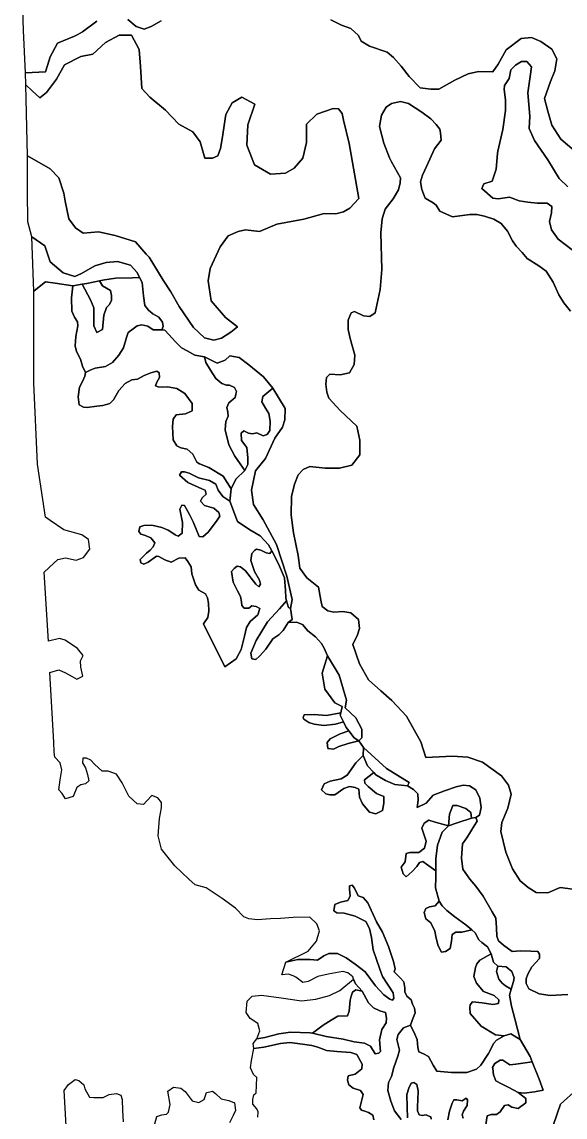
# Model space of a CAD drawing. Header units: inches. Extents: x 288635 to 1232953, y 676945 to 1655780.
# Drawn here: x 332240 to 344270, y 888634 to 912889 of the extents above; entities that cross this region are included whole.
import ezdxf

# ---------------------------------------------------------------- set-up
doc = ezdxf.new("R2010")
doc.units = ezdxf.units.IN
doc.header["$MEASUREMENT"] = 0

msp = doc.modelspace()

# ---------------------------------------------------------------- linework, layer by layer
at = {"color": 1}
for points in [[(333897.1135, 912906.8504), (333579.6129, 912671.8999), (333475.5409, 912610.2276), (333408.1626, 912570.2997), (333027.1618, 912417.8994), (332866.2948, 912115.2155), (332807.028, 911920.4818), (332764.6946, 911785.0148), (332322.3104, 911757.4981), (332278.0837, 912699.1952), (332239.7602, 913859.3523)], [(344327.9748, 891348.7134), (343941.894, 891323.3133), (343692.9735, 891363.9534), (343464.373, 891470.6336), (343408.4929, 891592.5539), (343408.4929, 891694.1541), (343444.053, 891800.8343), (343530.4132, 891963.3946), (343703.1335, 892146.275), (343703.1335, 892242.7952), (343667.5734, 892303.7553), (343510.0931, 892308.8353), (343276.4127, 892313.9153), (343098.6123, 892303.7553), (342905.5719, 892440.9155), (342793.8117, 892537.4357), (342758.2516, 892639.0359), (342748.0916, 892821.9163), (342732.8516, 893040.3567), (342651.5714, 893182.597), (342453.451, 893528.0377), (342295.9707, 893751.5582), (342158.8104, 893903.9585), (342006.4101, 894122.3989), (341975.9301, 894371.3194), (342001.3301, 894686.28), (342092.7703, 894818.3603), (342255.3306, 895082.5208), (342326.4508, 895189.201), (342295.9707, 895265.4012), (342373.3366, 895317.1563), (342411.4367, 895488.6067), (342382.8616, 895694.9821), (342290.7864, 895879.1325), (342154.2612, 895968.0326), (342014.5609, 895983.9077), (341858.9856, 895945.8076), (341598.635, 895860.0824), (341347.8095, 895764.8322), (341192.2342, 895583.8569), (340995.4106, 895491.9083), (341014.2732, 895650.6709), (341006.3357, 895793.5462), (340911.0855, 895886.1505), (340779.2172, 895971.0464), (340816.259, 896045.1298), (340316.1955, 896357.3388), (339805.5486, 896817.7147), (339702.4668, 896970.0092), (339771.2586, 897033.5093), (339765.9669, 897224.0097), (339633.675, 897478.0102), (339400.8412, 897694.969), (339427.2995, 897864.3026), (339263.2575, 898419.9288), (339009.257, 898848.5546), (338935.1732, 899020.7638), (338878.0231, 899122.364), (338744.6728, 899268.4143), (338573.2225, 899401.7645), (338452.5723, 899541.4648), (338319.222, 899592.2649), (338136.8347, 899587.7057), (338222.5599, 899657.5558), (338190.5287, 899893.809), (338226.0888, 900097.0094), (338104.1686, 900615.1705), (337875.5681, 901316.2119), (337580.9275, 901864.853), (337367.5671, 902200.1337), (337326.927, 902515.0943), (337416.1468, 902946.6464), (337631.7276, 903221.2157), (337840.008, 903673.3366), (338012.7284, 903917.1771), (338063.5285, 904074.6574), (338068.6085, 904323.5779), (337794.2879, 904775.6988), (337590.131, 905026.0536), (337268.397, 905296.9875), (337051.6296, 905453.957), (336845.0628, 905491.7212), (336743.4626, 905398.5877), (336565.6622, 905330.8542), (336285.7207, 905470.6477), (336069.8203, 905508.7478), (335902.18, 905604.4213), (335770.8405, 905670.1439), (335638.5486, 905802.4359), (335495.6733, 905963.832), (335408.3607, 906059.0822), (335342.2147, 906067.0197), (335371.8481, 906145.7599), (335354.9147, 906238.8934), (335274.4812, 906348.9603), (335143.2476, 906425.1604), (335041.6474, 906501.3606), (334965.4473, 906607.1941), (334935.8139, 906818.8612), (334906.1805, 907119.4285), (334844.4954, 907227.227), (334793.9537, 907338.4188), (334716.5649, 907421.2597), (334716.5552, 907421.2701), (334641.295, 907501.5476), (334357.0157, 907583.5258), (334107.8939, 907557.4277), (333853.8934, 907486.3076), (333559.2528, 907318.6672), (333411.9325, 907252.6271), (333152.852, 907328.8272), (332863.2914, 907577.7477), (332746.4512, 907928.2684), (332456.8906, 908131.4688), (332372.7822, 908459.3153), (332362.6221, 909134.9567), (332362.6221, 909622.6376), (332364.339, 909920.4693), (332862.18, 909635.9888), (333055.2204, 909437.8684), (333166.9806, 909092.4277), (333200.8472, 908921.5551), (333278.7408, 908528.5466), (333426.0611, 908325.3462), (333593.7015, 908213.5859), (333934.0621, 908238.986), (334304.9029, 908157.7058), (334757.0238, 908015.4655), (334992.5567, 907747.9962), (335056.7444, 907675.1049), (335366.625, 907172.1839), (335539.3454, 906908.0233), (335723.4132, 906589.1916), (336042.2664, 906120.6218), (336286.1068, 905892.0213), (336489.3073, 905841.2212), (336656.9476, 905886.9413), (336865.228, 906019.0215), (337012.5483, 906135.8618), (336748.3878, 906344.1422), (336433.7285, 906710.883), (336367.387, 907156.9438), (336408.0271, 907426.1844), (336631.5475, 907908.7853), (336809.3479, 908147.5458), (337027.7883, 908244.066), (337190.3487, 908284.7061), (337500.2293, 908249.146), (337886.31, 908406.6263), (338485.7512, 908523.4666), (338932.7921, 908645.3868), (339191.8727, 908640.3068), (339359.513, 908680.9469), (339501.7533, 908767.307), (339704.9537, 908980.6675), (339486.5132, 910194.7899), (339359.513, 910712.9509), (339334.1129, 910860.2712), (339252.8328, 910966.9514), (339130.6249, 910973.3129), (338770.2318, 910845.0312), (338541.6314, 910621.5108), (338546.7114, 910215.1099), (338460.3512, 909869.6692), (338267.3108, 909646.1488), (338079.3504, 909539.4686), (337749.1498, 909519.1485), (337393.5491, 909722.349), (337220.8287, 910159.2298), (337241.1488, 910611.3507), (337398.6291, 911063.4716), (337114.1485, 911220.952), (336895.7081, 911093.9517), (336758.5478, 910834.8712), (336677.2676, 910301.4701), (336636.6275, 910083.0297), (336575.6674, 909925.5494), (336463.9072, 909874.7493), (336291.1869, 909869.6692), (336184.5066, 910235.43), (336021.9463, 910453.8704), (335717.1457, 910621.5108), (335417.4251, 910931.3914), (335071.9844, 911220.952), (334894.1841, 911413.9923), (334863.704, 911901.6733), (334838.3039, 912277.5941), (334670.6636, 912592.5547), (334396.3431, 912597.6347), (334091.2593, 912434.9733), (333812.1419, 912170.9139), (333547.9814, 912125.1938), (333184.172, 911937.2256), (333004.4203, 911622.2728), (332780.8998, 911322.5522), (332633.5795, 911210.7919), (332467.7854, 911365.5331), (332328.7789, 911495.2725), (332322.3104, 911757.4981), (332764.6946, 911785.0148), (332807.028, 911920.4818), (332866.2948, 912115.2155), (333027.1618, 912417.8994), (333408.1626, 912570.2997), (333475.5409, 912610.2276), (333579.6129, 912671.8999), (333897.1135, 912906.8504)], [(335325.8664, 912913.2004), (335103.6159, 912786.2002), (334951.2156, 912729.0501), (334773.4153, 912786.2002), (334589.2649, 912938.6005)], [(334589.2649, 912938.6005), (334773.4153, 912786.2002), (334951.2156, 912729.0501), (335103.6159, 912786.2002), (335325.8664, 912913.2004)], [(344564.2044, 909959.2222), (344173.0436, 910289.4228), (343980.0032, 910604.3835), (343888.563, 910914.2641), (343812.3629, 911193.6646), (343949.5231, 911569.5854), (344046.0433, 911808.3459), (344086.6834, 912072.5064), (343980.0032, 912285.8668), (343731.0827, 912453.5072), (343527.8823, 912544.9474), (343299.2818, 912519.5473), (342964.0012, 912270.6268), (342786.2008, 911955.6662), (342669.3606, 911782.9458), (342349.3199, 911793.1058), (342125.7995, 911742.3057), (341826.0789, 911594.9855), (341470.4782, 911401.9451), (341297.7578, 911401.9451), (341064.0774, 911427.3451), (340815.1569, 911681.3456), (340637.3565, 911909.9461), (340468.4013, 912098.7793), (340331.241, 912215.6195), (339940.0802, 912352.7798), (339757.1999, 912464.54), (339696.2397, 912586.4603), (339523.5194, 912743.9406), (339320.319, 912820.1408), (339081.5585, 912931.901)], [(339081.5585, 912931.901), (339320.319, 912820.1408), (339523.5194, 912743.9406), (339696.2397, 912586.4603), (339757.1999, 912464.54), (339940.0802, 912352.7798), (340331.241, 912215.6195), (340468.4013, 912098.7793), (340637.3565, 911909.9461), (340815.1569, 911681.3456), (341064.0774, 911427.3451), (341297.7578, 911401.9451), (341470.4782, 911401.9451), (341826.0789, 911594.9855), (342125.7995, 911742.3057), (342349.3199, 911793.1058), (342669.3606, 911782.9458), (342786.2008, 911955.6662), (342964.0012, 912270.6268), (343299.2818, 912519.5473), (343527.8823, 912544.9474), (343731.0827, 912453.5072), (343980.0032, 912285.8668), (344086.6834, 912072.5064), (344046.0433, 911808.3459), (343949.5231, 911569.5854), (343812.3629, 911193.6646), (343888.563, 910914.2641), (343980.0032, 910604.3835), (344173.0436, 910289.4228), (344564.2044, 909959.2222)], [(344424.1727, 907841.4668), (344114.292, 908080.2273), (343966.9717, 908283.4277), (343926.3317, 908471.3881), (343966.9717, 908659.3485), (343977.1318, 908801.5887), (343875.5316, 908872.7089), (343652.0111, 908872.7089), (343443.7307, 908893.0289), (343255.7703, 908928.589), (343037.3299, 909009.8692), (342788.4094, 908969.2291), (342666.4891, 908984.4691), (342422.6487, 909197.8295), (342473.4488, 909304.5098), (342656.3291, 909360.3899), (342742.6893, 909624.5504), (342774.3671, 909977.5318), (342784.1131, 910022.5503), (342889.1629, 910507.7948), (342948.4297, 910926.8957), (342952.663, 911163.9628), (342923.0297, 911392.5633), (342931.4963, 911481.4634), (343028.8632, 911633.8637), (343071.1966, 911824.3641), (343172.7968, 911934.431), (343304.0304, 912010.6312), (343422.564, 912010.6312), (343524.1642, 911896.3309), (343498.7641, 911680.4305), (343447.964, 911320.5964), (343486.0641, 910799.8954), (343473.3641, 910524.7282), (343591.051, 910264.6317), (343890.7716, 909832.8308), (344139.6921, 909421.35), (344327.6525, 909233.3896)], [(344327.6525, 909233.3896), (344139.6921, 909421.35), (343890.7716, 909832.8308), (343591.051, 910264.6317), (343473.3641, 910524.7282), (343486.0641, 910799.8954), (343447.964, 911320.5964), (343498.7641, 911680.4305), (343524.1642, 911896.3309), (343422.564, 912010.6312), (343304.0304, 912010.6312), (343172.7968, 911934.431), (343071.1966, 911824.3641), (343028.8632, 911633.8637), (342931.4963, 911481.4634), (342923.0297, 911392.5633), (342952.663, 911163.9628), (342948.4297, 910926.8957), (342889.1629, 910507.7948), (342784.1131, 910022.5503), (342774.3671, 909977.5318), (342742.6893, 909624.5504), (342656.3291, 909360.3899), (342473.4488, 909304.5098), (342422.6487, 909197.8295), (342666.4891, 908984.4691), (342666.4891, 908984.4691), (342788.4094, 908969.2291), (343037.3299, 909009.8692), (343255.7703, 908928.589), (343443.7307, 908893.0289), (343652.0111, 908872.7089), (343875.5316, 908872.7089), (343977.1318, 908801.5887), (343966.9717, 908659.3485), (343926.3317, 908471.3881), (343966.9717, 908283.4277), (344114.292, 908080.2273), (344424.1727, 907841.4668)], [(344441.0089, 893681.4599), (344161.6084, 893717.02), (343887.2878, 893600.1797), (343633.2873, 893605.2598), (343455.487, 893717.02), (343277.6866, 893869.4203), (343104.9663, 894133.5808), (342957.646, 894504.4216), (342845.8858, 894956.5425), (342871.2858, 895154.6629), (343003.3661, 895474.7035), (343074.4862, 895784.5841), (343018.6061, 895982.7045), (342864.389, 896191.2495), (342442.7481, 896496.0501), (342117.6275, 896607.8103), (341777.2668, 896628.1304), (341187.9856, 896597.6503), (341076.2254, 896943.091), (340761.2648, 897512.0522), (340431.0641, 897857.4928), (340187.2236, 898070.8533), (339912.9031, 898319.7738), (339719.8627, 898670.2945), (339572.5424, 899102.0953), (339674.1426, 899315.4558), (339714.7827, 899457.696), (339694.4626, 899655.8164), (339521.7423, 899798.0567), (339349.022, 899833.6168), (339145.8215, 899818.3768), (339018.8213, 899848.8568), (338886.741, 899945.377), (338861.341, 900082.5373), (338811.1759, 900367.9351), (338553.6476, 900575.4394), (338396.1673, 900793.8798), (338355.5272, 901073.2804), (338253.927, 901576.2014), (338203.1269, 901967.3622), (338208.2069, 902378.843), (338274.247, 902653.1635), (338355.5272, 902856.364), (338472.3674, 902978.2842), (338619.6877, 903044.3243), (338960.0484, 903003.6842), (339275.009, 903003.6842), (339549.3296, 903069.7244), (339722.0499, 903303.4048), (339727.1299, 903623.4455), (339656.0098, 903933.3261), (339290.2491, 904283.8468), (339041.3286, 904553.0873), (338995.6085, 904690.2476), (338970.2084, 904868.048), (338985.4484, 905010.2883), (339061.6486, 905086.4884), (339290.2491, 905071.2484), (339493.4495, 905116.9685), (339600.1297, 905304.9289), (339615.3697, 905508.1293), (339513.7695, 905878.97), (339468.0494, 906077.0904), (339468.0494, 906285.3708), (339534.0895, 906447.9311), (339605.2097, 906473.3312), (339803.3301, 906376.811), (339945.5704, 906366.651), (340062.4106, 906447.9311), (340174.1708, 906961.0122), (340209.7309, 907408.0531), (340187.012, 908220.7841), (340217.7037, 908530.5942), (340288.8238, 908738.8746), (340461.5442, 908967.4751), (340578.3844, 909170.6755), (340619.0245, 909323.0758), (340624.1045, 909434.836), (340428.8163, 909788.7959), (340380.264, 909876.7969), (340253.2638, 910201.9175), (340161.8236, 910572.7583), (340202.4637, 910826.7588), (340304.0639, 910999.4791), (340425.9841, 911080.7593), (340624.1045, 911126.4794), (340801.9049, 911080.7593), (341096.5454, 910892.7989), (341299.7459, 910740.3986), (341411.5061, 910618.4784), (341492.7862, 910516.8782), (341513.1063, 910430.518), (341523.2663, 910273.0377), (341375.946, 910079.9973), (341203.2257, 909683.7565), (341111.7855, 909495.7961), (341066.0654, 909343.3958), (341096.5454, 909180.8355), (341167.6656, 908982.7151), (341345.4659, 908881.1149), (341411.5061, 908830.3148), (341497.8662, 908698.2345), (341497.8662, 908698.2345), (341777.2668, 908571.2343), (342163.3476, 908622.0344), (342315.7479, 908622.0344), (342483.3882, 908586.4743), (342691.6686, 908520.4342), (342854.229, 908423.914), (342996.4692, 908256.2736), (343108.2295, 908037.8332), (343189.5096, 907920.993), (343321.5899, 907783.8327), (343433.3501, 907651.7524), (343692.4306, 907484.1121), (343849.911, 907367.2719), (344007.3913, 907123.4314), (344129.3115, 906844.0308), (344241.0717, 906666.2305), (344388.392, 906483.3501)], [(344388.392, 906483.3501), (344241.0717, 906666.2305), (344129.3115, 906844.0308), (344007.3913, 907123.4314), (343849.911, 907367.2719), (343692.4306, 907484.1121), (343433.3501, 907651.7524), (343321.5899, 907783.8327), (343189.5096, 907920.993), (343108.2295, 908037.8332), (342996.4692, 908256.2736), (342854.229, 908423.914), (342691.6686, 908520.4342), (342483.3882, 908586.4743), (342315.7479, 908622.0344), (342163.3476, 908622.0344), (341777.2668, 908571.2343), (341497.8662, 908698.2345), (341411.5061, 908830.3148), (341345.4659, 908881.1149), (341167.6656, 908982.7151), (341096.5454, 909180.8355), (341066.0654, 909343.3958), (341111.7855, 909495.7961), (341203.2257, 909683.7565), (341375.946, 910079.9973), (341523.2663, 910273.0377), (341513.1063, 910430.518), (341492.7862, 910516.8782), (341411.5061, 910618.4784), (341299.7459, 910740.3986), (341096.5454, 910892.7989), (340801.9049, 911080.7593), (340624.1045, 911126.4794), (340425.9841, 911080.7593), (340304.0639, 910999.4791), (340202.4637, 910826.7588), (340161.8236, 910572.7583), (340253.2638, 910201.9175), (340380.264, 909876.7969), (340428.8163, 909788.7959), (340624.1045, 909434.836), (340619.0245, 909323.0758), (340578.3844, 909170.6755), (340461.5442, 908967.4751), (340288.8238, 908738.8746), (340217.7037, 908530.5942), (340187.012, 908220.7841), (340209.7309, 907408.0531), (340174.1708, 906961.0122), (340062.4106, 906447.9311), (339945.5704, 906366.651), (339803.3301, 906376.811), (339605.2097, 906473.3312), (339534.0895, 906447.9311), (339468.0494, 906285.3708), (339468.0494, 906077.0904), (339513.7695, 905878.97), (339615.3697, 905508.1293), (339600.1297, 905304.9289), (339493.4495, 905116.9685), (339290.2491, 905071.2484), (339061.6486, 905086.4884), (338985.4484, 905010.2883), (338970.2084, 904868.048), (338995.6085, 904690.2476), (339041.3286, 904553.0873), (339290.2491, 904283.8468), (339656.0098, 903933.3261), (339727.1299, 903623.4455), (339722.0499, 903303.4048), (339549.3296, 903069.7244), (339275.009, 903003.6842), (338960.0484, 903003.6842), (338619.6877, 903044.3243), (338472.3674, 902978.2842), (338355.5272, 902856.364), (338274.247, 902653.1635), (338208.2069, 902378.843), (338203.1269, 901967.3622), (338253.927, 901576.2014), (338355.5272, 901073.2804), (338396.1673, 900793.8798), (338553.6476, 900575.4394), (338811.1759, 900367.9351), (338861.341, 900082.5373), (338886.741, 899945.377), (339018.8213, 899848.8568), (339145.8215, 899818.3768), (339349.022, 899833.6168), (339521.7423, 899798.0567), (339694.4626, 899655.8164), (339714.7827, 899457.696), (339674.1426, 899315.4558), (339572.5424, 899102.0953), (339719.8627, 898670.2945), (339912.9031, 898319.7738), (340187.2236, 898070.8533), (340431.0641, 897857.4928), (340761.2648, 897512.0522), (341076.2254, 896943.091), (341187.9856, 896597.6503), (341777.2668, 896628.1304), (342117.6275, 896607.8103), (342442.7481, 896496.0501), (342864.389, 896191.2495), (343018.6061, 895982.7045), (343074.4862, 895784.5841), (343003.3661, 895474.7035), (342871.2858, 895154.6629), (342845.8858, 894956.5425), (342957.646, 894504.4216), (343104.9663, 894133.5808), (343277.6866, 893869.4203), (343455.487, 893717.02), (343633.2873, 893605.2598), (343887.2878, 893600.1797), (344161.6084, 893717.02), (344441.0089, 893681.4599)], [(342509.6012, 888414.3449), (342544.7693, 888658.1834), (342631.1295, 888693.7434), (342747.9697, 888688.6634), (342829.2499, 888749.6235), (342930.8501, 888886.7838), (343007.0503, 888902.0238), (343088.3304, 888851.2237), (343230.5707, 888820.7437), (343398.211, 888952.8239), (343398.211, 889044.2641), (343230.0256, 889174.9312), (343362.1059, 889164.7711), (343590.7063, 889195.2512), (343781.107, 889230.0741), (343698.0535, 889475.4596), (343541.3974, 889859.2673), (343494.8531, 889973.3006), (343276.4127, 890349.2214), (343154.4924, 890811.5023), (343083.3723, 891089.6328), (343042.7322, 891333.4733), (343073.2123, 891465.5536), (343129.0924, 891633.1939), (343144.3324, 891719.5541), (343093.5323, 891856.7144), (342966.532, 891958.3146), (342778.5717, 891973.5546), (342687.1315, 892064.9948), (342631.2514, 892252.9552), (342549.9712, 892405.3555), (342428.051, 892501.8757), (342356.9308, 892562.8358), (342280.7307, 892715.2361), (342203.7884, 892780.9185), (342072.4502, 892893.0365), (341828.6098, 893065.7568), (341650.8094, 893207.9971), (341549.2092, 893314.6773), (341483.1691, 893416.2775), (341401.8889, 893710.9181), (341406.9689, 893944.5986), (341406.9689, 894086.407), (341406.9689, 894350.9994), (341447.609, 894655.8), (341549.2092, 894940.2805), (341686.3695, 895082.5208), (341879.4099, 895153.641), (342194.3705, 895255.2412), (342295.9707, 895265.4012), (342326.4508, 895189.201), (342255.3306, 895082.5208), (342092.7703, 894818.3603), (342001.3301, 894686.28), (341975.9301, 894371.3194), (342006.4101, 894122.3989), (342158.8104, 893903.9585), (342295.9707, 893751.5582), (342453.451, 893528.0377), (342651.5714, 893182.597), (342732.8516, 893040.3567), (342748.0916, 892821.9163), (342758.2516, 892639.0359), (342793.8117, 892537.4357), (342905.5719, 892440.9155), (342905.5719, 892440.9155), (343098.6123, 892303.7553), (343276.4127, 892313.9153), (343510.0931, 892308.8353), (343667.5734, 892303.7553), (343703.1335, 892242.7952), (343703.1335, 892146.275), (343530.4132, 891963.3946), (343444.053, 891800.8343), (343408.4929, 891694.1541), (343408.4929, 891592.5539), (343464.373, 891470.6336), (343692.9735, 891363.9534), (343941.894, 891323.3133), (344327.9748, 891348.7134)], [(340037.6202, 888576.0826), (340015.3952, 888677.6828), (339916.97, 888731.6579), (339834.4198, 888763.408), (339758.2197, 888785.633), (339723.2946, 888839.6082), (339751.8697, 888957.0834), (339797.1135, 889134.725), (339741.2334, 889221.0852), (339573.5931, 889276.9653), (339477.0729, 889348.0854), (339451.6728, 889454.7656), (339466.9129, 889546.2058), (339619.3132, 889586.8459), (339766.6334, 889703.6861), (339776.7935, 889805.2863), (339659.9532, 890018.6468), (339527.873, 890064.3669), (339217.9924, 890089.7669), (338984.3119, 890110.0869), (338791.2715, 890181.2071), (338664.2712, 890216.7672), (338455.9908, 890247.2472), (338176.5903, 890282.8073), (337968.3099, 890262.4872), (337597.4691, 890181.2071), (337373.9487, 890155.807), (337358.7086, 890262.4872), (337439.9888, 890369.1675), (337617.7892, 890399.6475), (337932.7498, 890480.9277), (338191.8303, 890516.4878), (338623.6312, 890501.2477), (338678.7337, 890488.6529), (338979.2319, 890419.9676), (339355.1526, 890359.0074), (339598.9931, 890303.1273), (339827.5936, 890267.5673), (339959.6738, 890206.6071), (340061.274, 890033.8868), (340147.6342, 890049.1268), (340183.1943, 890089.7669), (340162.8742, 890343.7674), (340213.6743, 890572.3679), (340305.1145, 890719.6882), (340315.2745, 890826.3684), (340289.8745, 890948.2886), (340167.9543, 890983.8487), (340025.714, 891049.8888), (339913.9537, 891161.649), (339776.7935, 891425.8096), (339629.4732, 891583.2899), (339587.4512, 891691.8467), (339568.5131, 891740.7702), (339456.7528, 891827.1304), (339344.9926, 891857.6104), (339019.872, 891796.6503), (338791.2715, 891745.8502), (338577.9111, 891639.17), (338461.0708, 891613.77), (338303.5905, 891735.6902), (338247.7104, 891761.0902), (338141.0302, 891801.7303), (337993.7099, 891786.4903), (338085.1501, 892065.8909), (338349.3106, 892121.771), (338360.1391, 892121.771), (338623.6312, 892121.771), (338786.1915, 892111.6109), (338928.4318, 892208.1311), (339035.112, 892258.9312), (339233.2324, 892258.9312), (339421.1928, 892162.411), (339624.3932, 892020.1708), (339842.8336, 891852.5304), (340071.4341, 891542.6498), (340259.3944, 891344.5294), (340386.3947, 891242.9292), (340447.3548, 891222.6092), (340477.8349, 891268.3293), (340462.5948, 891385.1695), (340223.8344, 891745.8502), (340167.9543, 891908.4105), (340020.634, 892335.1314), (339979.9939, 892614.532), (339939.3538, 892812.6523), (339858.0736, 892965.0527), (339619.3132, 893081.8929), (339380.5527, 893147.933), (339212.9123, 893158.093), (339146.8722, 893203.8131), (339167.1923, 893340.9734), (339294.1925, 893391.7735), (339456.7528, 893432.4136), (339507.5529, 893523.8538), (339497.3929, 893681.3341), (339497.3929, 893757.5342), (339553.273, 893767.6943), (339604.0731, 893701.6541), (339685.3533, 893534.0138), (339797.1135, 893498.4537), (339898.7137, 893381.6135), (340096.8341, 892954.8926), (340223.8344, 892726.2922), (340360.9946, 892411.3315), (340472.7549, 892081.1309), (340508.3149, 891918.5706), (340487.9949, 891852.5304), (340614.9951, 891720.4502), (340701.3553, 891629.01), (340721.6754, 891496.9297), (340721.6754, 891410.5695), (340762.3154, 891314.0494), (340858.8356, 891227.6892), (340858.8356, 891227.6892), (340889.3157, 891131.169), (340935.0358, 891044.8088), (340950.2758, 890943.2086), (340894.3957, 890795.8883), (340843.5956, 890668.8881), (340691.1953, 890613.0079), (340574.3551, 890460.6076), (340543.875, 890348.8474), (340599.7551, 890115.167), (340569.2751, 889983.0867), (340477.8349, 889729.0862), (340421.9548, 889536.0458), (340355.9146, 889398.8855), (340345.5959, 889220.6089), (340409.096, 888985.6584), (340491.6462, 888772.933), (340637.6964, 888582.4326)], [(340637.6964, 888582.4326), (340491.6462, 888772.933), (340409.096, 888985.6584), (340345.5959, 889220.6089), (340355.9146, 889398.8855), (340421.9548, 889536.0458), (340477.8349, 889729.0862), (340569.2751, 889983.0867), (340599.7551, 890115.167), (340543.875, 890348.8474), (340574.3551, 890460.6076), (340691.1953, 890613.0079), (340843.5956, 890668.8881), (340944.5661, 890466.667), (340995.3662, 890354.9067), (341005.5263, 890172.0264), (341030.9263, 890075.5062), (341132.5265, 890034.8661), (341244.2867, 889973.906), (341345.8869, 889785.9456), (341427.1671, 889653.8653), (341427.1671, 889653.8653), (341752.2877, 889618.3053), (342097.7284, 889618.3053), (342311.0889, 889694.5054), (342402.529, 889780.8656), (342575.2494, 890039.9461), (342692.0896, 890268.5466), (342753.0497, 890334.5867), (342924.441, 890434.9924), (343068.3746, 890477.3258), (343276.4127, 890349.2214), (343494.8531, 889973.3006), (343541.3974, 889859.2673), (343180.1632, 889808.3587), (343047.1453, 889789.6124), (342893.2531, 889893.181), (342833.7848, 889896.2926), (342711.8646, 889820.0924), (342666.1445, 889733.7323), (342668.6816, 889712.8011), (342686.4645, 889566.0919), (342737.2646, 889439.0917), (342864.2649, 889367.9715), (343026.8252, 889286.6914), (343230.0256, 889174.9312), (343398.211, 889044.2641), (343398.211, 888952.8239), (343230.5707, 888820.7437), (343088.3304, 888851.2237), (343007.0503, 888902.0238), (342930.8501, 888886.7838), (342829.2499, 888749.6235), (342747.9697, 888688.6634), (342631.1295, 888693.7434), (342544.7693, 888658.1834), (342509.6012, 888414.3449)], [(337465.9389, 888630.0449), (337471.0189, 888746.8851), (337445.6189, 888812.9253), (337354.1787, 888919.6055), (337354.1787, 889026.2857), (337379.5788, 889127.8859), (337430.3789, 889173.606), (337435.4589, 889331.0863), (337440.5389, 889513.9667), (337369.4187, 889580.0068), (337303.3786, 889727.3271), (337323.6986, 889884.8074), (337373.9487, 890155.807), (337597.4691, 890181.2071), (337968.3099, 890262.4872), (338176.5903, 890282.8073), (338455.9908, 890247.2472), (338664.2712, 890216.7672), (338791.2715, 890181.2071), (338984.3119, 890110.0869), (339217.9924, 890089.7669), (339527.873, 890064.3669), (339659.9532, 890018.6468), (339776.7935, 889805.2863), (339766.6334, 889703.6861), (339619.3132, 889586.8459), (339466.9129, 889546.2058), (339451.6728, 889454.7656), (339477.0729, 889348.0854), (339573.5931, 889276.9653), (339741.2334, 889221.0852), (339797.1135, 889134.725), (339751.8697, 888957.0834), (339723.2946, 888839.6082), (339758.2197, 888785.633), (339834.4198, 888763.408), (339916.97, 888731.6579), (340015.3952, 888677.6828), (340037.6202, 888576.0826)], [(333325.7307, 886608.2008), (333173.3303, 889219.3261), (333269.8505, 889356.4863), (333422.2508, 889468.2466), (333503.531, 889442.8465), (333610.2112, 889351.4063), (333635.6113, 889259.9662), (333737.2115, 889077.0858), (333833.7317, 889066.9258), (334042.0121, 889066.9258), (334174.0923, 889132.9659), (334331.5727, 889158.3659), (334433.1729, 889122.8059), (334463.6529, 889021.2057), (334468.7329, 888782.4452), (334478.893, 888528.4447)], [(335185.0144, 888487.8046), (335230.7345, 888650.3649), (335337.4147, 888680.845), (335439.0149, 888696.085), (335489.815, 888741.8051), (335525.3751, 888914.5255), (335474.5749, 889209.1661), (335596.4952, 889295.5262), (335759.0555, 889275.2062), (335855.5757, 889204.086), (336007.976, 888995.8056), (336155.2963, 888960.2456), (336277.2166, 889021.2057), (336328.0167, 889178.686), (336399.1368, 889193.926), (336460.0969, 889209.1661), (336526.1371, 889158.3659), (336653.1373, 889041.5257), (336825.8577, 889000.8856), (336947.7779, 888950.0855), (336968.0979, 888782.4452), (336917.2978, 888665.605), (336841.0977, 888508.1246)], [(341304.4478, 888585.6076), (341298.0978, 888642.7578), (341240.9476, 888664.9828), (341190.1475, 888684.0328), (341104.4224, 888668.1578), (341037.7472, 888684.0328), (341002.8222, 888769.758), (340999.6472, 888874.5332), (341005.9972, 889007.8835), (341015.5222, 889214.2589), (340990.1221, 889357.1342), (340917.097, 889401.5843), (340863.1219, 889385.7092), (340812.3218, 889274.584), (340764.6967, 889134.8837), (340771.0467, 888855.4832), (340780.5717, 888617.3577)], [(340780.5717, 888617.3577), (340771.0467, 888855.4832), (340764.6967, 889134.8837), (340812.3218, 889274.584), (340863.1219, 889385.7092), (340917.097, 889401.5843), (340990.1221, 889357.1342), (341015.5222, 889214.2589), (341005.9972, 889007.8835), (340999.6472, 888874.5332), (341002.8222, 888769.758), (341037.7472, 888684.0328), (341104.4224, 888668.1578), (341190.1475, 888684.0328), (341240.9476, 888664.9828), (341298.0978, 888642.7578), (341304.4478, 888585.6076)], [(344531.1752, 889246.8592), (344170.4944, 888921.7385), (344013.0141, 888469.6176)], [(344013.0141, 888469.6176), (344170.4944, 888921.7385), (344531.1752, 889246.8592)], [(342009.2992, 888611.0077), (341993.4242, 888680.8578), (342018.8242, 888763.408), (342098.1994, 888887.2332), (342107.7244, 889017.4085), (342079.1493, 889052.3336), (341987.0741, 888995.1835), (341875.9489, 889014.2335), (341802.9238, 889017.4085), (341771.1737, 888941.2084), (341707.6736, 888766.583), (341672.7485, 888576.0826)], [(341672.7485, 888576.0826), (341707.6736, 888766.583), (341771.1737, 888941.2084), (341802.9238, 889017.4085), (341875.9489, 889014.2335), (341987.0741, 888995.1835), (342079.1493, 889052.3336), (342107.7244, 889017.4085), (342098.1994, 888887.2332), (342018.8242, 888763.408), (341993.4242, 888680.8578), (342009.2992, 888611.0077)]]:
    msp.add_lwpolyline(points, dxfattribs=at)
for points in [[(335071.9844, 911220.952), (335417.4251, 910931.3914), (335717.1457, 910621.5108), (336021.9463, 910453.8704), (336184.5066, 910235.43), (336291.1869, 909869.6692), (336463.9072, 909874.7493), (336575.6674, 909925.5494), (336636.6275, 910083.0297), (336677.2676, 910301.4701), (336758.5478, 910834.8712), (336895.7081, 911093.9517), (337114.1485, 911220.952), (337398.6291, 911063.4716), (337241.1488, 910611.3507), (337220.8287, 910159.2298), (337393.5491, 909722.349), (337749.1498, 909519.1485), (338079.3504, 909539.4686), (338267.3108, 909646.1488), (338460.3512, 909869.6692), (338546.7114, 910215.1099), (338541.6314, 910621.5108), (338770.2318, 910845.0312), (339130.6249, 910973.3129), (339252.8328, 910966.9514), (339334.1129, 910860.2712), (339359.513, 910712.9509), (339486.5132, 910194.7899), (339704.9537, 908980.6675), (339501.7533, 908767.307), (339359.513, 908680.9469), (339191.8727, 908640.3068), (338932.7921, 908645.3868), (338485.7512, 908523.4666), (337886.31, 908406.6263), (337500.2293, 908249.146), (337190.3487, 908284.7061), (337027.7883, 908244.066), (336809.3479, 908147.5458), (336631.5475, 907908.7853), (336408.0271, 907426.1844), (336367.387, 907156.9438), (336433.7285, 906710.883), (336748.3878, 906344.1422), (337012.5483, 906135.8618), (336865.228, 906019.0215), (336656.9476, 905886.9413), (336489.3073, 905841.2212), (336286.1068, 905892.0213), (336042.2664, 906120.6218), (335723.4132, 906589.1916), (335539.3454, 906908.0233), (335366.625, 907172.1839), (335056.7444, 907675.1049), (334992.5567, 907747.9962), (334757.0238, 908015.4655), (334304.9029, 908157.7058), (333934.0621, 908238.986), (333593.7015, 908213.5859), (333426.0611, 908325.3462), (333278.7408, 908528.5466), (333200.8472, 908921.5551), (333166.9806, 909092.4277), (333055.2204, 909437.8684), (332862.18, 909635.9888), (332364.339, 909920.4693), (332328.7789, 911495.2725), (332467.7854, 911365.5331), (332633.5795, 911210.7919), (332780.8998, 911322.5522), (333004.4203, 911622.2728), (333184.172, 911937.2256), (333547.9814, 912125.1938), (333812.1419, 912170.9139), (334091.2593, 912434.9733), (334396.3431, 912597.6347), (334670.6636, 912592.5547), (334838.3039, 912277.5941), (334863.704, 911901.6733), (334894.1841, 911413.9923), (335071.9844, 911220.952)], [(333152.852, 907328.8272), (333411.9325, 907252.6271), (333559.2528, 907318.6672), (333853.8934, 907486.3076), (334107.8939, 907557.4277), (334357.0157, 907583.5258), (334641.295, 907501.5476), (334716.5552, 907421.2701), (334716.5649, 907421.2597), (334793.9537, 907338.4188), (334844.4954, 907227.227), (334692.0951, 907222.147), (334321.2543, 907211.987), (334072.3338, 907176.4269), (333955.1313, 907152.0732), (333681.173, 907095.1468), (333577.5973, 907078.1672), (333371.2924, 907044.3467), (332975.0516, 907100.2268), (332761.6912, 907135.7869), (332660.091, 907049.4267), (332502.6107, 906927.5064), (332456.8906, 908131.4688), (332746.4512, 907928.2684), (332863.2914, 907577.7477), (333152.852, 907328.8272)], [(335354.9147, 906238.8934), (335371.8481, 906145.7599), (335342.2147, 906067.0197), (335146.4226, 906069.6656), (335030.0057, 906151.6866), (334897.7138, 906183.4366), (334791.8803, 906154.3324), (334701.9217, 906088.1864), (334596.0882, 906008.8113), (334553.7548, 905900.3319), (334487.6088, 905672.7898), (334384.4211, 905511.3936), (334249.4833, 905344.7058), (334090.733, 905260.0389), (333865.8367, 905222.9972), (333752.0657, 905178.0179), (333651.5238, 905127.747), (333585.3778, 905265.2248), (333534.5777, 905421.8584), (333449.9109, 905591.1921), (333416.0442, 905713.959), (333432.9775, 905921.3928), (333479.5443, 906158.4599), (333471.0776, 906243.1267), (333403.3441, 906348.9603), (333344.0774, 906484.4272), (333335.6107, 906776.5278), (333371.2924, 907044.3467), (333577.5973, 907078.1672), (333759.7805, 906731.3911), (333830.9006, 906558.6707), (333835.9806, 906294.5102), (333835.9806, 906157.3499), (333902.0208, 906010.0297), (334023.941, 906076.0698), (334054.4211, 906396.1104), (334115.3812, 906563.7508), (334171.2613, 906619.6309), (334222.0614, 906721.2311), (334227.1414, 906827.9113), (334201.7414, 906939.6715), (334023.941, 907041.2717), (333955.1313, 907152.0732), (334072.3338, 907176.4269), (334321.2543, 907211.987), (334692.0951, 907222.147), (334844.4954, 907227.227), (334906.1805, 907119.4285), (334935.8139, 906818.8612), (334965.4473, 906607.1941), (335041.6474, 906501.3606), (335143.2476, 906425.1604), (335274.4812, 906348.9603), (335354.9147, 906238.8934)], [(333603.8987, 904355.1621), (333688.5655, 904347.2246), (333902.8785, 904378.9747), (334029.8787, 904394.8497), (334185.9832, 904439.829), (334268.0042, 904521.85), (334389.7128, 904722.9337), (334524.6506, 904881.684), (334672.8175, 904961.0592), (334802.4636, 904979.58), (334945.3389, 905056.3094), (335096.1517, 905114.5178), (335225.7978, 905156.8512), (335281.3604, 905117.1637), (335289.2979, 905016.6218), (335225.7978, 904908.1424), (335201.9852, 904831.4131), (335260.1937, 904810.2464), (335350.1522, 904802.3089), (335466.0928, 904807.0184), (335668.4995, 904771.2996), (335846.2999, 904659.5394), (336008.8602, 904436.019), (336013.9402, 904278.5386), (335861.5399, 904212.4985), (335658.3395, 904187.0985), (335587.2193, 904090.5783), (335577.0593, 903928.0179), (335587.2193, 903633.3774), (335673.5795, 903501.2971), (335759.9397, 903455.577), (335902.18, 903425.0969), (336029.1802, 903313.3367), (336110.4604, 903140.6164), (336176.5005, 903099.9763), (336379.7009, 903023.7761), (336699.7416, 902830.7357), (336874.8061, 902545.5743), (336844.326, 902276.3338), (336686.7035, 902378.3246), (336585.1033, 902515.4849), (336534.3032, 902652.6452), (336397.1429, 902733.9253), (336148.2224, 902794.8854), (335945.022, 902896.4856), (335843.4218, 902921.8857), (335772.3017, 902921.8857), (335731.6616, 902850.7655), (335914.542, 902688.2052), (336225.8351, 902550.31), (336297.0041, 902518.7839), (336320.9428, 902429.1247), (336234.5826, 902347.8445), (336199.0225, 902276.7244), (336280.3027, 902175.1242), (336493.6631, 902119.2441), (336600.3433, 902022.7239), (336620.6634, 901941.4437), (336549.5432, 901829.6835), (336366.6629, 901585.843), (336244.7426, 901484.2428), (336163.4625, 901489.3228), (336036.4622, 901814.4435), (335950.102, 901982.0838), (335843.4218, 902175.1242), (335782.4617, 902185.2842), (335736.7416, 902098.924), (335797.7017, 901804.2835), (335787.5417, 901565.523), (335700.5465, 901500.9645), (335634.4006, 901527.4229), (335584.1296, 901564.4646), (335480.9419, 901633.2564), (335335.4208, 901694.1107), (335121.1079, 901744.3817), (334943.8367, 901733.7983), (334851.2323, 901707.3399), (334832.7115, 901601.5064), (334872.3991, 901545.9438), (334951.7742, 901519.4854), (335092.0037, 901463.9228), (335184.608, 901350.1517), (335144.9204, 901260.1932), (335081.4203, 901186.1097), (335002.0451, 901119.9638), (334861.8157, 900985.026), (334872.3991, 900908.2967), (334938.545, 900879.1924), (335039.0869, 900921.5259), (335219.0039, 901053.8178), (335271.9207, 901048.5261), (335406.8585, 900974.4426), (335544.4421, 900924.1717), (335713.7757, 901014.1302), (335854.0052, 901022.0677), (335914.8595, 900940.0467), (335991.5888, 900818.3381), (336004.818, 900664.8795), (336081.5473, 900424.1082), (336160.9225, 900302.3996), (336306.4436, 900223.0245), (336351.4228, 900133.0659), (336369.9437, 900019.2949), (336377.8812, 899836.732), (336356.7145, 899701.7943), (336258.8185, 899558.919), (336735.0694, 898606.4171), (336983.7783, 898781.0424), (337094.9035, 898990.0637), (337168.987, 899283.7517), (337211.3204, 899474.2521), (337295.9872, 899609.1899), (337465.3209, 899757.3569), (337512.946, 899894.9405), (337430.925, 899939.9197), (337335.6748, 899953.1489), (337266.883, 899908.1697), (337161.0495, 899902.878), (337108.1327, 899963.7323), (337105.4869, 900048.3991), (337079.0285, 900164.816), (337018.1742, 900291.8163), (336917.6323, 900477.025), (336883.2364, 900720.4421), (336938.799, 900781.2964), (337004.945, 900831.5673), (337084.3201, 900818.3381), (337195.4454, 900728.3796), (337417.6958, 900434.6915), (337489.1335, 900376.4831), (337520.8835, 900439.9832), (337505.0085, 900522.0042), (337388.5916, 900717.7963), (337311.8623, 900958.5676), (337333.029, 901117.3179), (337388.5916, 901180.818), (337438.8625, 901212.5681), (337534.1127, 901188.7556), (337650.5296, 901133.1929), (337732.5506, 901117.3179), (337773.6728, 901177.5301), (337926.3682, 900889.491), (338053.3685, 900579.6104), (338078.7685, 900295.1298), (338083.8485, 900132.5695), (338102.4971, 900067.2995), (337942.2934, 899891.6175), (337679.6338, 899603.5807), (337425.6333, 899187.6549), (337308.1581, 898905.0793), (337333.5581, 898781.2541), (337419.2833, 898765.379), (337505.0085, 898838.4042), (337641.5338, 898993.9795), (337793.9341, 899225.755), (337930.4593, 899311.4801), (338028.8845, 899406.7303), (338136.8347, 899587.7057), (338319.222, 899592.2649), (338452.5723, 899541.4648), (338573.2225, 899401.7645), (338744.6728, 899268.4143), (338878.0231, 899122.364), (338935.1732, 899020.7638), (339009.257, 898848.5546), (338887.5485, 898467.5539), (338951.0486, 898113.0115), (339173.299, 897811.3859), (339335.3972, 897728.452), (339301.7175, 897586.7229), (338987.8952, 897531.4128), (338713.8204, 897552.3925), (338490.4775, 897539.3503), (338470.9388, 897483.4831), (338482.54, 897446.746), (338593.6652, 897375.3083), (338712.728, 897338.2666), (338927.0409, 897306.5165), (339183.6873, 897335.6208), (339361.8349, 897386.2113), (339422.0079, 897261.0514), (339479.4901, 897186.1503), (339291.8491, 897120.3553), (339068.3287, 897013.6751), (338997.2086, 896927.315), (339012.4486, 896800.3147), (339144.5288, 896785.0747), (339256.2891, 896840.9548), (339464.5695, 896906.9949), (339702.4668, 896970.0092), (339805.5486, 896817.7147), (339797.6111, 896640.4435), (339633.5707, 896478.2562), (339445.6103, 896203.9356), (339313.5301, 896127.7355), (339064.6096, 896071.8554), (338932.5293, 896010.8952), (338876.6492, 895883.895), (338968.0894, 895792.4548), (339059.5296, 895772.1348), (339171.2898, 895767.0547), (339369.4102, 895914.375), (339496.4104, 895955.0151), (339618.3307, 895934.6951), (339699.6108, 895899.135), (339714.8509, 895721.3347), (339785.971, 895568.9343), (339938.3713, 895386.054), (340075.5316, 895350.4939), (340222.8519, 895426.6941), (340253.3319, 895589.2544), (340253.3319, 895731.4947), (340090.7716, 895802.6148), (339907.8913, 895955.0151), (339831.6911, 896026.1353), (339827.617, 896099.573), (340031.2166, 896264.8525), (340080.7158, 896211.8177), (340289.7371, 896084.8174), (340501.4042, 896002.7964), (340779.2172, 895971.0464), (340911.0855, 895886.1505), (341006.3357, 895793.5462), (341014.2732, 895650.6709), (340995.4106, 895491.9083), (341192.2342, 895583.8569), (341347.8095, 895764.8322), (341598.635, 895860.0824), (341858.9856, 895945.8076), (342014.5609, 895983.9077), (342154.2612, 895968.0326), (342290.7864, 895879.1325), (342382.8616, 895694.9821), (342411.4367, 895488.6067), (342373.3366, 895317.1563), (342295.9707, 895265.4012), (342194.3705, 895255.2412), (342184.1309, 895377.5763), (342073.0057, 895467.5348), (341882.5053, 895536.3266), (341781.9635, 895531.0349), (341707.88, 895345.8262), (341686.3695, 895082.5208), (341390.3794, 895165.9092), (341252.7957, 895208.2426), (341146.9622, 895144.7425), (341140.873, 895130.5345), (341099.3371, 895033.6173), (341193.1309, 894744.8225), (341154.7939, 894588.4814), (341032.8736, 894491.9612), (340895.7134, 894491.9612), (340829.6732, 894497.0412), (340748.3931, 894471.6411), (340728.073, 894288.7608), (340641.7129, 894171.9205), (340687.4329, 894019.5202), (340753.4731, 893953.4801), (340885.5533, 894075.4004), (340987.1535, 894187.1606), (341048.1137, 894268.4407), (341119.2338, 894293.8408), (341197.2044, 894237.6303), (341406.9689, 894086.407), (341406.9689, 893944.5986), (341401.8889, 893710.9181), (341483.1691, 893416.2775), (341391.5224, 893308.9962), (341264.5221, 893293.7561), (341188.322, 893253.116), (341147.6819, 893166.7559), (341188.322, 893024.5156), (341300.0822, 892938.1554), (341386.4423, 892750.195), (341411.8424, 892592.7147), (341457.5625, 892425.0744), (341533.7626, 892287.9141), (341625.2028, 892298.0741), (341721.723, 892364.1143), (341757.2831, 892526.6746), (341772.5231, 892679.0749), (341848.7233, 892729.875), (341985.8835, 892729.875), (342203.7884, 892780.9185), (342280.7307, 892715.2361), (342356.9308, 892562.8358), (342428.051, 892501.8757), (342549.9712, 892405.3555), (342631.2514, 892252.9552), (342378.9749, 892109.4907), (342312.9347, 892028.2106), (342287.5347, 891946.9304), (342251.9746, 891748.81), (342307.8547, 891596.4097), (342460.255, 891418.6094), (342699.0155, 891327.1692), (342800.6157, 891230.649), (342795.5357, 891149.3688), (342668.5355, 891129.0488), (342434.855, 891164.6089), (342221.4946, 891184.9289), (342170.6945, 891118.8888), (342160.5344, 891057.9286), (342170.6945, 890925.8484), (342407.9733, 890646.6595), (342729.7072, 890451.9258), (342924.441, 890434.9924), (342753.0497, 890334.5867), (342692.0896, 890268.5466), (342575.2494, 890039.9461), (342402.529, 889780.8656), (342311.0889, 889694.5054), (342097.7284, 889618.3053), (341752.2877, 889618.3053), (341427.1671, 889653.8653), (341345.8869, 889785.9456), (341244.2867, 889973.906), (341132.5265, 890034.8661), (341030.9263, 890075.5062), (341005.5263, 890172.0264), (340995.3662, 890354.9067), (340944.5661, 890466.667), (340843.5956, 890668.8881), (340894.3957, 890795.8883), (340950.2758, 890943.2086), (340935.0358, 891044.8088), (340889.3157, 891131.169), (340858.8356, 891227.6892), (340762.3154, 891314.0494), (340721.6754, 891410.5695), (340721.6754, 891496.9297), (340701.3553, 891629.01), (340614.9951, 891720.4502), (340487.9949, 891852.5304), (340508.3149, 891918.5706), (340472.7549, 892081.1309), (340360.9946, 892411.3315), (340223.8344, 892726.2922), (340096.8341, 892954.8926), (339898.7137, 893381.6135), (339797.1135, 893498.4537), (339685.3533, 893534.0138), (339604.0731, 893701.6541), (339553.273, 893767.6943), (339497.3929, 893757.5342), (339497.3929, 893681.3341), (339507.5529, 893523.8538), (339456.7528, 893432.4136), (339294.1925, 893391.7735), (339167.1923, 893340.9734), (339146.8722, 893203.8131), (339212.9123, 893158.093), (339380.5527, 893147.933), (339619.3132, 893081.8929), (339858.0736, 892965.0527), (339939.3538, 892812.6523), (339979.9939, 892614.532), (340020.634, 892335.1314), (340167.9543, 891908.4105), (340223.8344, 891745.8502), (340462.5948, 891385.1695), (340477.8349, 891268.3293), (340447.3548, 891222.6092), (340386.3947, 891242.9292), (340259.3944, 891344.5294), (340071.4341, 891542.6498), (339842.8336, 891852.5304), (339624.3932, 892020.1708), (339421.1928, 892162.411), (339233.2324, 892258.9312), (339035.112, 892258.9312), (338928.4318, 892208.1311), (338786.1915, 892111.6109), (338623.6312, 892121.771), (338360.1391, 892121.771), (338349.3106, 892121.771), (338085.1501, 892065.8909), (338578.0434, 892310.7742), (338764.3104, 892530.9079), (338832.0439, 892759.5084), (338772.7771, 892911.9087), (338620.3768, 893064.309), (338247.8427, 893055.8423), (337968.913, 893029.5268), (337746.6625, 893024.2351), (337460.9119, 893003.0684), (337265.1199, 893024.2351), (337153.9947, 893071.8602), (336968.786, 893257.0689), (336677.7437, 893474.0277), (336323.2013, 893712.1531), (336079.7842, 893780.9449), (335936.9089, 893902.6535), (335626.8166, 894201.1041), (335328.366, 894569.4049), (335258.5159, 894861.5054), (335283.9159, 895248.8562), (335334.716, 895483.8067), (335334.716, 895604.4569), (335252.1659, 895706.0571), (335118.8156, 895756.8572), (335004.5154, 895636.207), (334934.6652, 895560.0068), (334794.9649, 895572.7069), (334610.8146, 895737.8072), (334458.4143, 896036.2578), (334331.414, 896226.7582), (334153.6137, 896296.6083), (334020.2634, 896296.6083), (333848.8131, 896449.0086), (333766.2629, 896537.9088), (333671.0127, 896582.3589), (333588.4625, 896582.3589), (333582.1125, 896480.7587), (333645.6126, 896366.4584), (333690.0627, 896220.4082), (333721.8128, 896080.7079), (333645.6126, 896010.8577), (333544.0124, 895991.8077), (333455.1123, 895934.6576), (333372.5621, 895731.4572), (333207.4618, 895680.6571), (333131.2616, 895801.3073), (333055.0615, 895883.8575), (333086.8115, 896106.1079), (333124.9116, 896322.0084), (333086.8115, 896480.7587), (332972.5113, 896601.4089), (332953.4613, 896715.7091), (332947.1113, 896937.9596), (332858.2111, 898481.0127), (333055.0615, 898538.1628), (333207.4618, 898474.6627), (333353.5121, 898392.1125), (333455.1123, 898334.9624), (333588.4625, 898398.4625), (333544.0124, 898601.6629), (333537.6624, 898735.0132), (333594.8125, 898855.6634), (333474.1623, 899008.0637), (333201.1118, 899198.5641), (333074.1115, 899230.3142), (332826.461, 899173.1641), (332731.2108, 900703.5171), (332947.1113, 900900.3675), (333036.0114, 900982.9177), (333207.4618, 901021.0178), (333442.4122, 900970.2177), (333601.1626, 901027.3678), (333747.2129, 901211.5181), (333715.4628, 901427.4186), (333565.92, 901528.4367), (333165.8692, 901642.7369), (332867.4186, 901845.9373), (332765.8184, 901922.1375), (332588.018, 903096.8898), (332505.4679, 904893.9434), (332502.6107, 906927.5064), (332660.091, 907049.4267), (332761.6912, 907135.7869), (332975.0516, 907100.2268), (333371.2924, 907044.3467), (333335.6107, 906776.5278), (333344.0774, 906484.4272), (333403.3441, 906348.9603), (333471.0776, 906243.1267), (333479.5443, 906158.4599), (333432.9775, 905921.3928), (333416.0442, 905713.959), (333449.9109, 905591.1921), (333534.5777, 905421.8584), (333585.3778, 905265.2248), (333651.5238, 905127.747), (333633.0029, 905040.4343), (333582.732, 904926.6633), (333516.586, 904799.663), (333484.836, 904587.9959), (333508.6485, 904408.0789), (333603.8987, 904355.1621)], [(334023.941, 906076.0698), (333902.0208, 906010.0297), (333835.9806, 906157.3499), (333835.9806, 906294.5102), (333830.9006, 906558.6707), (333759.7805, 906731.3911), (333577.5973, 907078.1672), (333681.173, 907095.1468), (333955.1313, 907152.0732), (334023.941, 907041.2717), (334201.7414, 906939.6715), (334227.1414, 906827.9113), (334222.0614, 906721.2311), (334171.2613, 906619.6309), (334115.3812, 906563.7508), (334054.4211, 906396.1104), (334023.941, 906076.0698)], [(336416.9543, 905178.5471), (336531.2546, 904988.0467), (336670.4257, 904878.509), (336773.6134, 904841.4673), (336837.1135, 904844.1131), (336945.5929, 904793.8422), (336990.5721, 904706.5295), (336979.9888, 904643.0294), (336966.7596, 904574.2376), (336821.2385, 904455.1748), (336781.5509, 904349.3413), (336800.0718, 904243.5077), (336805.3634, 904158.8409), (336759.855, 904039.7782), (336738.6883, 903853.5111), (336823.3551, 903519.0771), (336958.8221, 903273.5433), (337077.3557, 903099.9763), (337179.6067, 902957.0552), (336976.4063, 902758.9348), (336874.8061, 902545.5743), (336699.7416, 902830.7357), (336379.7009, 903023.7761), (336176.5005, 903099.9763), (336110.4604, 903140.6164), (336029.1802, 903313.3367), (335902.18, 903425.0969), (335759.9397, 903455.577), (335673.5795, 903501.2971), (335587.2193, 903633.3774), (335577.0593, 903928.0179), (335587.2193, 904090.5783), (335658.3395, 904187.0985), (335861.5399, 904212.4985), (336013.9402, 904278.5386), (336008.8602, 904436.019), (335846.2999, 904659.5394), (335668.4995, 904771.2996), (335466.0928, 904807.0184), (335350.1522, 904802.3089), (335260.1937, 904810.2464), (335201.9852, 904831.4131), (335225.7978, 904908.1424), (335289.2979, 905016.6218), (335281.3604, 905117.1637), (335225.7978, 905156.8512), (335096.1517, 905114.5178), (334945.3389, 905056.3094), (334802.4636, 904979.58), (334672.8175, 904961.0592), (334524.6506, 904881.684), (334389.7128, 904722.9337), (334268.0042, 904521.85), (334185.9832, 904439.829), (334029.8787, 904394.8497), (333902.8785, 904378.9747), (333688.5655, 904347.2246), (333603.8987, 904355.1621), (333508.6485, 904408.0789), (333484.836, 904587.9959), (333516.586, 904799.663), (333582.732, 904926.6633), (333633.0029, 905040.4343), (333651.5238, 905127.747), (333752.0657, 905178.0179), (333865.8367, 905222.9972), (334090.733, 905260.0389), (334249.4833, 905344.7058), (334384.4211, 905511.3936), (334487.6088, 905672.7898), (334553.7548, 905900.3319), (334596.0882, 906008.8113), (334701.9217, 906088.1864), (334791.8803, 906154.3324), (334897.7138, 906183.4366), (335030.0057, 906151.6866), (335146.4226, 906069.6656), (335342.2147, 906067.0197), (335408.3607, 906059.0822), (335495.6733, 905963.832), (335638.5486, 905802.4359), (335770.8405, 905670.1439), (335902.18, 905604.4213), (336069.8203, 905508.7478), (336285.7207, 905470.6477), (336311.137, 905344.4444), (336416.9543, 905178.5471)], [(337051.6296, 905453.957), (337268.397, 905296.9875), (337590.131, 905026.0536), (337794.2879, 904775.6988), (337575.8475, 904592.8184), (337555.5275, 904470.8982), (337637.3666, 904334.4997), (337707.9278, 904216.8977), (337738.4078, 904044.1773), (337728.2478, 903840.9769), (337672.3677, 903749.5368), (337580.9275, 903724.1367), (337443.7672, 903790.1768), (337347.247, 903764.7768), (337260.8869, 903780.0168), (337154.2067, 903835.8969), (337093.2465, 903780.0168), (337103.4066, 903617.4565), (337220.2468, 903459.9762), (337245.6468, 903236.4557), (337245.6468, 903084.0554), (337179.6067, 902957.0552), (337077.3557, 903099.9763), (336958.8221, 903273.5433), (336823.3551, 903519.0771), (336738.6883, 903853.5111), (336759.855, 904039.7782), (336805.3634, 904158.8409), (336800.0718, 904243.5077), (336781.5509, 904349.3413), (336821.2385, 904455.1748), (336966.7596, 904574.2376), (336979.9888, 904643.0294), (336990.5721, 904706.5295), (336945.5929, 904793.8422), (336837.1135, 904844.1131), (336773.6134, 904841.4673), (336670.4257, 904878.509), (336531.2546, 904988.0467), (336416.9543, 905178.5471), (336311.137, 905344.4444), (336285.7207, 905470.6477), (336565.6622, 905330.8542), (336743.4626, 905398.5877), (336845.0628, 905491.7212), (337051.6296, 905453.957)], [(338012.7284, 903917.1771), (337840.008, 903673.3366), (337631.7276, 903221.2157), (337416.1468, 902946.6464), (337326.927, 902515.0943), (337367.5671, 902200.1337), (337580.9275, 901864.853), (337875.5681, 901316.2119), (338104.1686, 900615.1705), (338226.0888, 900097.0094), (338190.5287, 899893.809), (338144.8086, 899919.2091), (338102.4971, 900067.2995), (338083.8485, 900132.5695), (338078.7685, 900295.1298), (338053.3685, 900579.6104), (337926.3682, 900889.491), (337773.6728, 901177.5301), (337702.8478, 901311.1319), (337514.8874, 901504.1723), (337291.3669, 901636.2525), (337011.9664, 901824.2129), (336844.326, 902276.3338), (336874.8061, 902545.5743), (336976.4063, 902758.9348), (337179.6067, 902957.0552), (337245.6468, 903084.0554), (337245.6468, 903236.4557), (337220.2468, 903459.9762), (337103.4066, 903617.4565), (337093.2465, 903780.0168), (337154.2067, 903835.8969), (337260.8869, 903780.0168), (337347.247, 903764.7768), (337443.7672, 903790.1768), (337580.9275, 903724.1367), (337672.3677, 903749.5368), (337728.2478, 903840.9769), (337738.4078, 904044.1773), (337707.9278, 904216.8977), (337637.3666, 904334.4997), (337555.5275, 904470.8982), (337575.8475, 904592.8184), (337794.2879, 904775.6988), (338068.6085, 904323.5779), (338063.5285, 904074.6574), (338012.7284, 903917.1771)], [(337514.8874, 901504.1723), (337702.8478, 901311.1319), (337773.6728, 901177.5301), (337732.5506, 901117.3179), (337650.5296, 901133.1929), (337534.1127, 901188.7556), (337438.8625, 901212.5681), (337388.5916, 901180.818), (337333.029, 901117.3179), (337311.8623, 900958.5676), (337388.5916, 900717.7963), (337505.0085, 900522.0042), (337520.8835, 900439.9832), (337489.1335, 900376.4831), (337417.6958, 900434.6915), (337195.4454, 900728.3796), (337084.3201, 900818.3381), (337004.945, 900831.5673), (336938.799, 900781.2964), (336883.2364, 900720.4421), (336917.6323, 900477.025), (337018.1742, 900291.8163), (337079.0285, 900164.816), (337105.4869, 900048.3991), (337108.1327, 899963.7323), (337161.0495, 899902.878), (337266.883, 899908.1697), (337335.6748, 899953.1489), (337430.925, 899939.9197), (337512.946, 899894.9405), (337465.3209, 899757.3569), (337295.9872, 899609.1899), (337211.3204, 899474.2521), (337168.987, 899283.7517), (337094.9035, 898990.0637), (336983.7783, 898781.0424), (336735.0694, 898606.4171), (336258.8185, 899558.919), (336356.7145, 899701.7943), (336377.8812, 899836.732), (336369.9437, 900019.2949), (336351.4228, 900133.0659), (336306.4436, 900223.0245), (336160.9225, 900302.3996), (336081.5473, 900424.1082), (336004.818, 900664.8795), (335991.5888, 900818.3381), (335914.8595, 900940.0467), (335854.0052, 901022.0677), (335713.7757, 901014.1302), (335544.4421, 900924.1717), (335406.8585, 900974.4426), (335271.9207, 901048.5261), (335219.0039, 901053.8178), (335039.0869, 900921.5259), (334938.545, 900879.1924), (334872.3991, 900908.2967), (334861.8157, 900985.026), (335002.0451, 901119.9638), (335081.4203, 901186.1097), (335144.9204, 901260.1932), (335184.608, 901350.1517), (335092.0037, 901463.9228), (334951.7742, 901519.4854), (334872.3991, 901545.9438), (334832.7115, 901601.5064), (334851.2323, 901707.3399), (334943.8367, 901733.7983), (335121.1079, 901744.3817), (335335.4208, 901694.1107), (335480.9419, 901633.2564), (335584.1296, 901564.4646), (335634.4006, 901527.4229), (335700.5465, 901500.9645), (335787.5417, 901565.523), (335797.7017, 901804.2835), (335736.7416, 902098.924), (335782.4617, 902185.2842), (335843.4218, 902175.1242), (335950.102, 901982.0838), (336036.4622, 901814.4435), (336163.4625, 901489.3228), (336244.7426, 901484.2428), (336366.6629, 901585.843), (336549.5432, 901829.6835), (336620.6634, 901941.4437), (336600.3433, 902022.7239), (336493.6631, 902119.2441), (336280.3027, 902175.1242), (336199.0225, 902276.7244), (336234.5826, 902347.8445), (336320.9428, 902429.1247), (336297.0041, 902518.7839), (336225.8351, 902550.31), (335914.542, 902688.2052), (335731.6616, 902850.7655), (335772.3017, 902921.8857), (335843.4218, 902921.8857), (335945.022, 902896.4856), (336148.2224, 902794.8854), (336397.1429, 902733.9253), (336534.3032, 902652.6452), (336585.1033, 902515.4849), (336686.7035, 902378.3246), (336844.326, 902276.3338), (337011.9664, 901824.2129), (337291.3669, 901636.2525), (337514.8874, 901504.1723)], [(337505.0085, 898838.4042), (337419.2833, 898765.379), (337333.5581, 898781.2541), (337308.1581, 898905.0793), (337425.6333, 899187.6549), (337679.6338, 899603.5807), (337942.2934, 899891.6175), (338102.4971, 900067.2995), (338144.8086, 899919.2091), (338190.5287, 899893.809), (338222.5599, 899657.5558), (338136.8347, 899587.7057), (338028.8845, 899406.7303), (337930.4593, 899311.4801), (337793.9341, 899225.755), (337641.5338, 898993.9795), (337505.0085, 898838.4042)], [(339771.2586, 897033.5093), (339702.4668, 896970.0092), (339596.6332, 897033.5093), (339479.4901, 897186.1503), (339422.0079, 897261.0514), (339361.8349, 897386.2113), (339289.7159, 897536.2187), (339301.7175, 897586.7229), (339335.3972, 897728.452), (339173.299, 897811.3859), (338951.0486, 898113.0115), (338887.5485, 898467.5539), (339009.257, 898848.5546), (339263.2575, 898419.9288), (339427.2995, 897864.3026), (339400.8412, 897694.969), (339633.675, 897478.0102), (339765.9669, 897224.0097), (339771.2586, 897033.5093)], [(339289.7159, 897536.2187), (339361.8349, 897386.2113), (339183.6873, 897335.6208), (338927.0409, 897306.5165), (338712.728, 897338.2666), (338593.6652, 897375.3083), (338482.54, 897446.746), (338470.9388, 897483.4831), (338490.4775, 897539.3503), (338713.8204, 897552.3925), (338987.8952, 897531.4128), (339301.7175, 897586.7229), (339289.7159, 897536.2187)], [(339256.2891, 896840.9548), (339144.5288, 896785.0747), (339012.4486, 896800.3147), (338997.2086, 896927.315), (339068.3287, 897013.6751), (339291.8491, 897120.3553), (339479.4901, 897186.1503), (339596.6332, 897033.5093), (339702.4668, 896970.0092), (339464.5695, 896906.9949), (339256.2891, 896840.9548)], [(340816.259, 896045.1298), (340779.2172, 895971.0464), (340501.4042, 896002.7964), (340289.7371, 896084.8174), (340080.7158, 896211.8177), (340031.2166, 896264.8525), (339895.5071, 896410.2556), (339797.6111, 896640.4435), (339805.5486, 896817.7147), (340316.1955, 896357.3388), (340816.259, 896045.1298)], [(339907.8913, 895955.0151), (340090.7716, 895802.6148), (340253.3319, 895731.4947), (340253.3319, 895589.2544), (340222.8519, 895426.6941), (340075.5316, 895350.4939), (339938.3713, 895386.054), (339785.971, 895568.9343), (339714.8509, 895721.3347), (339699.6108, 895899.135), (339618.3307, 895934.6951), (339496.4104, 895955.0151), (339369.4102, 895914.375), (339171.2898, 895767.0547), (339059.5296, 895772.1348), (338968.0894, 895792.4548), (338876.6492, 895883.895), (338932.5293, 896010.8952), (339064.6096, 896071.8554), (339313.5301, 896127.7355), (339445.6103, 896203.9356), (339633.5707, 896478.2562), (339797.6111, 896640.4435), (339895.5071, 896410.2556), (340031.2166, 896264.8525), (339827.617, 896099.573), (339831.6911, 896026.1353), (339907.8913, 895955.0151)], [(341686.3695, 895082.5208), (341707.88, 895345.8262), (341781.9635, 895531.0349), (341882.5053, 895536.3266), (342073.0057, 895467.5348), (342184.1309, 895377.5763), (342194.3705, 895255.2412), (341879.4099, 895153.641), (341686.3695, 895082.5208)], [(341686.3695, 895082.5208), (341549.2092, 894940.2805), (341447.609, 894655.8), (341406.9689, 894350.9994), (341406.9689, 894086.407), (341197.2044, 894237.6303), (341119.2338, 894293.8408), (341048.1137, 894268.4407), (340987.1535, 894187.1606), (340885.5533, 894075.4004), (340753.4731, 893953.4801), (340687.4329, 894019.5202), (340641.7129, 894171.9205), (340728.073, 894288.7608), (340748.3931, 894471.6411), (340829.6732, 894497.0412), (340895.7134, 894491.9612), (341032.8736, 894491.9612), (341154.7939, 894588.4814), (341193.1309, 894744.8225), (341099.3371, 895033.6173), (341140.873, 895130.5345), (341146.9622, 895144.7425), (341252.7957, 895208.2426), (341390.3794, 895165.9092), (341686.3695, 895082.5208)], [(341625.2028, 892298.0741), (341533.7626, 892287.9141), (341457.5625, 892425.0744), (341411.8424, 892592.7147), (341386.4423, 892750.195), (341300.0822, 892938.1554), (341188.322, 893024.5156), (341147.6819, 893166.7559), (341188.322, 893253.116), (341264.5221, 893293.7561), (341391.5224, 893308.9962), (341483.1691, 893416.2775), (341549.2092, 893314.6773), (341650.8094, 893207.9971), (341828.6098, 893065.7568), (342072.4502, 892893.0365), (342203.7884, 892780.9185), (341985.8835, 892729.875), (341848.7233, 892729.875), (341772.5231, 892679.0749), (341757.2831, 892526.6746), (341721.723, 892364.1143), (341625.2028, 892298.0741)], [(343042.7322, 891333.4733), (343083.3723, 891089.6328), (343154.4924, 890811.5023), (343276.4127, 890349.2214), (343068.3746, 890477.3258), (342924.441, 890434.9924), (342729.7072, 890451.9258), (342407.9733, 890646.6595), (342170.6945, 890925.8484), (342160.5344, 891057.9286), (342170.6945, 891118.8888), (342221.4946, 891184.9289), (342434.855, 891164.6089), (342668.5355, 891129.0488), (342795.5357, 891149.3688), (342800.6157, 891230.649), (342699.0155, 891327.1692), (342460.255, 891418.6094), (342307.8547, 891596.4097), (342251.9746, 891748.81), (342287.5347, 891946.9304), (342312.9347, 892028.2106), (342378.9749, 892109.4907), (342631.2514, 892252.9552), (342687.1315, 892064.9948), (342778.5717, 891973.5546), (342748.3339, 891855.7019), (342804.2141, 891688.0616), (342875.3342, 891596.6214), (342951.5344, 891540.7413), (343073.2123, 891465.5536), (343042.7322, 891333.4733)], [(343129.0924, 891633.1939), (343073.2123, 891465.5536), (342951.5344, 891540.7413), (342875.3342, 891596.6214), (342804.2141, 891688.0616), (342748.3339, 891855.7019), (342778.5717, 891973.5546), (342966.532, 891958.3146), (343093.5323, 891856.7144), (343144.3324, 891719.5541), (343129.0924, 891633.1939)], [(339629.4732, 891583.2899), (339776.7935, 891425.8096), (339635.5266, 891449.4505), (339559.3265, 891403.7304), (339528.8464, 891312.2903), (339508.5264, 891220.8501), (339488.2063, 890982.0896), (339452.6462, 890875.4094), (339234.2058, 890870.3294), (339091.9655, 890778.8892), (338909.0852, 890672.209), (338678.7337, 890488.6529), (338623.6312, 890501.2477), (338191.8303, 890516.4878), (337932.7498, 890480.9277), (337617.7892, 890399.6475), (337439.9888, 890369.1675), (337510.8124, 890541.3987), (337465.0923, 890703.959), (337297.4519, 890815.7193), (337206.0117, 890952.8795), (337226.3318, 891201.8), (337338.092, 891308.4802), (337546.3724, 891333.8803), (337983.2533, 891278.0002), (338430.2942, 891206.88), (338750.3348, 891242.4401), (339050.0554, 891323.7203), (339278.6559, 891440.5605), (339587.4512, 891691.8467), (339629.4732, 891583.2899)], [(340147.6342, 890049.1268), (340061.274, 890033.8868), (339959.6738, 890206.6071), (339827.5936, 890267.5673), (339598.9931, 890303.1273), (339355.1526, 890359.0074), (338979.2319, 890419.9676), (338678.7337, 890488.6529), (338909.0852, 890672.209), (339091.9655, 890778.8892), (339234.2058, 890870.3294), (339452.6462, 890875.4094), (339488.2063, 890982.0896), (339508.5264, 891220.8501), (339528.8464, 891312.2903), (339559.3265, 891403.7304), (339635.5266, 891449.4505), (339776.7935, 891425.8096), (339913.9537, 891161.649), (340025.714, 891049.8888), (340167.9543, 890983.8487), (340289.8745, 890948.2886), (340315.2745, 890826.3684), (340305.1145, 890719.6882), (340213.6743, 890572.3679), (340162.8742, 890343.7674), (340183.1943, 890089.7669), (340147.6342, 890049.1268)], [(342893.2531, 889893.181), (343047.1453, 889789.6124), (343180.1632, 889808.3587), (343541.3974, 889859.2673), (343698.0535, 889475.4596), (343781.107, 889230.0741), (343590.7063, 889195.2512), (343362.1059, 889164.7711), (343230.0256, 889174.9312), (343026.8252, 889286.6914), (342864.2649, 889367.9715), (342737.2646, 889439.0917), (342686.4645, 889566.0919), (342668.6816, 889712.8011), (342666.1445, 889733.7323), (342711.8646, 889820.0924), (342833.7848, 889896.2926), (342893.2531, 889893.181)]]:
    msp.add_lwpolyline(points, close=True, dxfattribs=at)

doc.saveas('drawing.dxf')
